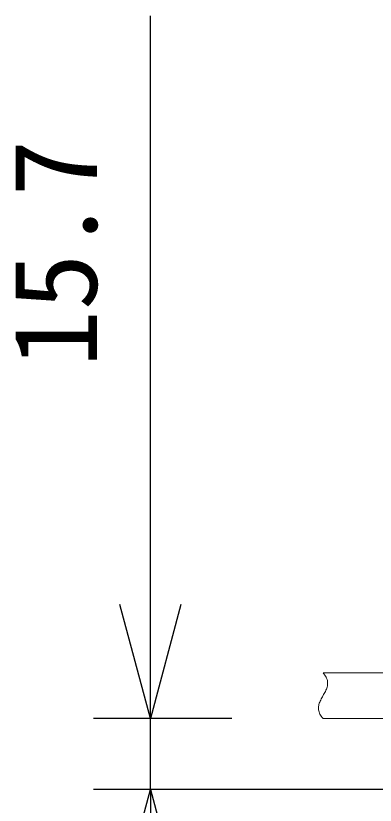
# Model space of a CAD drawing. Units: millimetres, scale not verified. Extents: x -63 to 62, y -56 to 57.
# Drawn here: x -18.92 to -11.03, y 21.91 to 39.23 of the extents above; entities that cross this region are included whole.
import ezdxf
from ezdxf.enums import TextEntityAlignment as Align

# ---------------------------------------------------------------- set-up
doc = ezdxf.new("R2010")
doc.units = ezdxf.units.MM
doc.header["$LTSCALE"] = 0.125
doc.layers.add('0-0_0', color=7, linetype='Continuous')
doc.layers.add('0-5_SUNPO', color=7, linetype='Continuous')
doc.layers.add('0-6_GAIKEI', color=1, linetype='Continuous', lineweight=18)
doc.styles.add('ＭＳ ゴシック', font='')
doc.styles.get('ＭＳ ゴシック').set_extended_font_data('MS Gothic')

# ---------------------------------------------------------------- blocks, each defined once
blk = doc.blocks.new('_Open30')
at = {"layer": '0-0_0'}
blk.add_line((0, 0), (-1, 0), dxfattribs=at)
blk.add_lwpolyline([(-1, 0.26795), (0, 0), (-1, -0.26795)], dxfattribs=at)
blk = doc.blocks.new('D4')
at = {"layer": '0-5_SUNPO'}
for p, q in [((48.5402, 213.814), (48.5402, 226.7306)), ((50.3283, 211.314), (47.2902, 211.314)), ((48.5402, 209.7535), (48.5402, 211.314)), ((55.7985, 209.7535), (47.2902, 209.7535))]:
    blk.add_line(p, q, dxfattribs=at)
at = {"layer": '0-5_SUNPO', "xscale": 2.5, "yscale": 2.5}
for p, rotation in [((48.5402, 211.314), 270), ((48.5402, 209.7535), 90)]:
    blk.add_blockref('_Open30', p, dxfattribs=dict(at, rotation=rotation))
at = {"layer": '0-5_SUNPO', "style": 'ＭＳ ゴシック'}
blk.add_text('15.7', height=1.833, rotation=90, dxfattribs=at).set_placement((47.9152, 219.0223), align=Align.BOTTOM_LEFT)

msp = doc.modelspace()

# ---------------------------------------------------------------- linework, layer by layer
at = {"layer": '0-6_GAIKEI'}
for p, q in [((-9.1722, 24.8171), (-12.1722, 24.8171)), ((-7.9637, 23.8171), (-12.1722, 23.8171))]:
    msp.add_line(p, q, dxfattribs=at)
for points in [[(-12.1722, 24.8171), (-12.1517, 24.7933), (-12.1335, 24.7694), (-12.1177, 24.7456), (-12.1042, 24.7218), (-12.0931, 24.698), (-12.0843, 24.6742), (-12.0777, 24.6504), (-12.0735, 24.6266), (-12.0714, 24.6028), (-12.0714, 24.579), (-12.0735, 24.5552), (-12.0775, 24.5313), (-12.0832, 24.5075), (-12.0906, 24.4837), (-12.0995, 24.4599), (-12.1096, 24.4361), (-12.1208, 24.4123), (-12.1329, 24.3885), (-12.1456, 24.3647), (-12.1588, 24.3409), (-12.1857, 24.2933), (-12.1988, 24.2694), (-12.2116, 24.2456), (-12.2237, 24.2218), (-12.2349, 24.198), (-12.245, 24.1742), (-12.2538, 24.1504), (-12.2612, 24.1266), (-12.267, 24.1028), (-12.271, 24.079), (-12.273, 24.0552), (-12.2731, 24.0313), (-12.271, 24.0075), (-12.2667, 23.9837), (-12.2602, 23.9599), (-12.2514, 23.9361), (-12.2403, 23.9123), (-12.2268, 23.8885), (-12.211, 23.8647)], [(-12.211, 23.8647), (-12.1928, 23.8409), (-12.1722, 23.8171)]]:
    msp.add_lwpolyline(points, dxfattribs=at)

# ---------------------------------------------------------------- block references
at = {"layer": '0-5_SUNPO'}
msp.add_blockref('D4', (-64.5005, -187.4969), dxfattribs=at)

doc.saveas('drawing.dxf')
